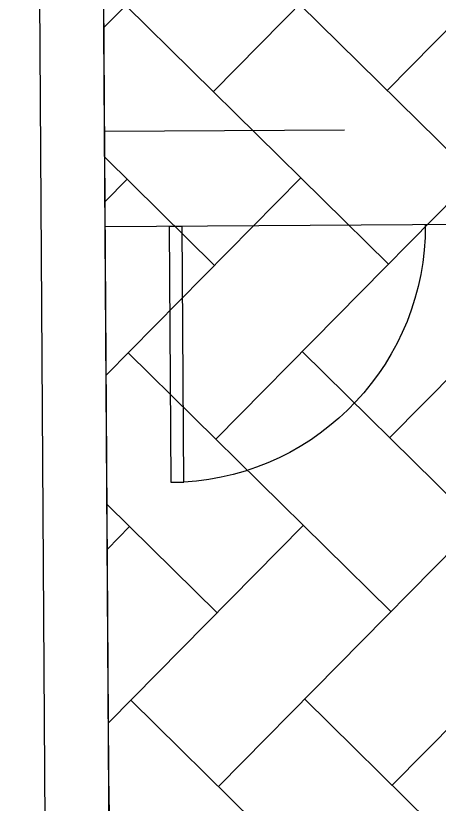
# Model space of a CAD drawing. Header units: feet. Extents: x 919634 to 928945, y 707022 to 708026.
# Drawn here: x 920285.48 to 920289.89, y 707522.53 to 707530.74 of the extents above; entities that cross this region are included whole.
import ezdxf

# ---------------------------------------------------------------- set-up
doc = ezdxf.new("R2010")
doc.units = ezdxf.units.FT
doc.header["$LTSCALE"] = 20
doc.header["$MEASUREMENT"] = 0
doc.linetypes.add('Site Plan$0$HIDDEN2', pattern=[0.1875, 0.125, -0.0625])
for name, color, linetype in [('-u-site-xref', 7, 'Continuous'), ('Site Plan$0$-u-site-bldg_interior', 252, 'Continuous'), ('Site Plan$0$-u-site-fence', 4, 'Site Plan$0$FENCELINE1'), ('Site Plan$0$A-DOOR-EXT_WINDOWS', 253, 'Continuous'), ('Site Plan$0$SP-BLDG-ROOF ABOVE', 4, 'Site Plan$0$HIDDEN2'), ('Site Plan$0$SP-LOT PAVERS', 254, 'Continuous')]:
    doc.layers.add(name, color=color, linetype=linetype)
doc.layers.add('Site Plan$0$SP-SIDEWALK', color=2, linetype='Continuous', lineweight=25)
doc.layers.add('SP-BUILDING-FOOTPRINT', color=1, linetype='Continuous', lineweight=25)
doc.layers.get('-u-site-xref').off()
doc.linetypes.add('Site Plan$0$FENCELINE1', pattern='A,0.25,-0.1,[133,ltypeshp.shx,S=0.1,R=0,X=-0.1,Y=0],-0.1,1', length=1.45)

# ---------------------------------------------------------------- blocks, each defined once
blk = doc.blocks.new('Site Plan$0$A$C05C92244')
at = {"layer": 'Site Plan$0$A-DOOR-EXT_WINDOWS'}
blk.add_lwpolyline([(32.00389335552609, 32.04769828175449), (32.00389335552609, 0.04381521808500111), (30.40369920234298, 0.04381521808500111), (30.40369920234298, 32.04769828175449)], close=True, dxfattribs=at)
blk.add_arc((32.07979910527501, 32.07980389018303), 32.07980487913881, 180.0573418751565, 267.0050566959838, dxfattribs=at)
blk = doc.blocks.new('Site Plan')
at = {"layer": 'Site Plan$0$SP-LOT PAVERS'}
h = blk.add_hatch(dxfattribs=at)
h.set_pattern_fill('AR-HBONE', color=256, scale=0.32, angle=-89.58178215075662)
h.set_pattern_definition([(315.4182178492434, (4.999891299521551, 0.0329695928376168), (1.810145136983853, 0.01321298806884015), [3.84, -1.28]), (45.41821784924338, (5.911570362129707, -0.8654964817005141), (1.810145136983853, 0.01321298806884), [3.84, -1.28])])
h.paths.add_polyline_path([(920295.4546546593, 707522.5987379535), (920290.4547611122, 707522.5661110159), (920290.394719067, 707530.5692695057), (920297.0690606869, 707530.6128230983), (920297.0406171308, 707534.9427296792), (920286.3743661914, 707534.873126777), (920286.5065052883, 707514.6235579107), (920276.5067183613, 707514.5583040371), (920276.5855670974, 707502.4751814032), (920295.5851624093, 707502.5991637647)])
at = {"layer": 'Site Plan$0$-u-site-bldg_interior'}
for p, q in [((920285.8355025571, 707515.2858601254, 1.997172001038086e-07), (920285.7301122141, 707531.436333842, 1.997171959997222e-07)), ((920286.5065052884, 707514.6235579108, 1.997172001038086e-07), (920286.396764687, 707531.4406841004, 1.997171959997222e-07))]:
    blk.add_line(p, q, dxfattribs=at)
at = {"layer": 'Site Plan$0$-u-site-fence', "ltscale": 0.15, "elevation": 1.99717204207895e-07}
blk.add_lwpolyline([(920297.0819148018, 707528.6140952837), (920286.4156638626, 707528.544492381)], dxfattribs=at)
at = {"layer": 'Site Plan$0$SP-BLDG-ROOF ABOVE', "elevation": 1.99717204207895e-07}
blk.add_lwpolyline([(920286.4091682545, 707529.5399075624), (920297.0754191937, 707529.6095104648)], dxfattribs=at)
at = {"layer": 'Site Plan$0$SP-SIDEWALK'}
blk.add_line((920286.453709283, 707522.7142469734, 1.997172001038086e-07), (920286.5065052884, 707514.6235579108, 1.997172001038086e-07), dxfattribs=at)
at = {"layer": 'Site Plan$0$-u-site-fence', "xscale": -0.08333333333333327, "yscale": 0.08333333333333329, "zscale": 0.08333333333333333, "rotation": 0.3738798165013792}
blk.add_blockref('Site Plan$0$A$C05C92244', (920289.766459459, 707525.8956597022, 1.997171959997222e-07), dxfattribs=at)

msp = doc.modelspace()

# ---------------------------------------------------------------- block references
at = {"layer": '-u-site-xref'}
msp.add_blockref('Site Plan', (0, 0), dxfattribs=at)

# ---------------------------------------------------------------- next in the draw order: linework, layer by layer
at = {"layer": 'SP-BUILDING-FOOTPRINT', "elevation": 1.99717204207895e-07}
msp.add_lwpolyline([(920252.7670032731, 707576.7588375859), (920252.9898906277, 707542.5928979334), (920264.322981902, 707542.66685232), (920264.455182803, 707522.4078123239), (920275.1216381323, 707522.4750010032), (920275.1732925111, 707514.5496027942), (920286.506505288, 707514.6235579737), (920286.3743661916, 707534.8731267769), (920297.0406171308, 707534.9427296792), (920297.1213537713, 707522.570296376), (920308.4547084527, 707522.6442524815), (920308.3223807277, 707542.8938201165), (920318.988820295, 707542.9634242499), (920319.0402227513, 707535.086288687)], dxfattribs=at)

doc.saveas('drawing.dxf')
